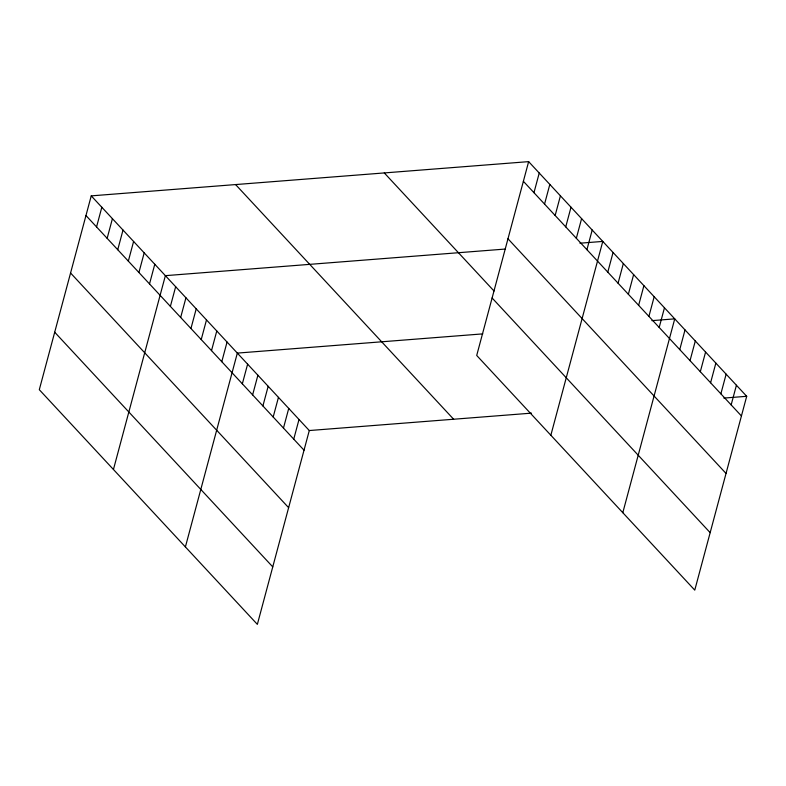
<?xml version="1.0" encoding="UTF-8"?>
<svg xmlns="http://www.w3.org/2000/svg" width="786" height="786" viewBox="0 0 786 786"><rect width="100%" height="100%" fill="white"/><g stroke="black" fill="none" stroke-linecap="round" stroke-linejoin="round"><path stroke-width="1.18" d="M91.235 195.871L39.3 389.699L257.356 624.369L309.291 430.541L91.235 195.871L528.644 161.631L746.7 396.301L694.765 590.129L476.709 355.459L528.644 161.631M96.56 226.928L101.826 207.268M107.151 238.325L112.418 218.665M117.743 249.722L123.009 230.062M128.334 261.119L133.6 241.459M138.925 272.516L144.192 252.856M149.517 283.923L154.783 264.263M113.439 469.488L165.374 275.66L505.349 249.044M170.385 306.383L175.661 286.723M180.672 317.446L185.938 297.786M190.949 328.509L196.215 308.849M201.226 339.572L206.492 319.912M211.513 350.635L216.779 330.975M221.79 361.698L227.056 342.038M185.398 546.928L237.333 353.101L482.761 333.883M242.343 383.823L247.619 364.164M252.63 394.886L257.896 375.227M262.907 405.949L268.173 386.29M273.184 417.012L278.46 397.352M283.471 428.075L288.737 408.415M293.748 439.138L299.014 419.478M533.969 192.688L539.235 173.028M544.56 204.085L549.827 184.425M555.152 215.482L560.418 195.822M565.743 226.879L571.009 207.219M576.335 238.286L581.601 218.616M586.926 249.683L592.192 230.023M550.848 435.248L602.783 241.42L579.93 243.208M607.794 272.143L613.06 252.483M618.071 283.206L623.337 263.546M628.358 294.269L633.624 274.609M638.635 305.332L643.901 285.672M648.912 316.394L654.178 296.735M659.189 327.457L664.465 307.798M622.807 512.688L674.742 318.861L651.889 320.649M679.752 349.583L685.019 329.924M690.029 360.646L695.296 340.986M700.316 371.709L705.582 352.049M710.593 382.772L715.859 363.112M720.87 393.835L726.136 374.175M731.157 404.898L736.423 385.238M309.291 430.541L531.483 413.141M723.847 398.089L746.7 396.301M523.378 181.291L741.434 415.961M507.972 238.767L726.028 473.437M384.295 172.93L494.021 291.007M492.105 297.982L710.161 532.653M235.584 184.572L453.64 419.243M85.969 215.531L304.025 450.201M70.573 273.007L288.629 507.677M54.706 332.223L272.762 566.893"/></g></svg>
